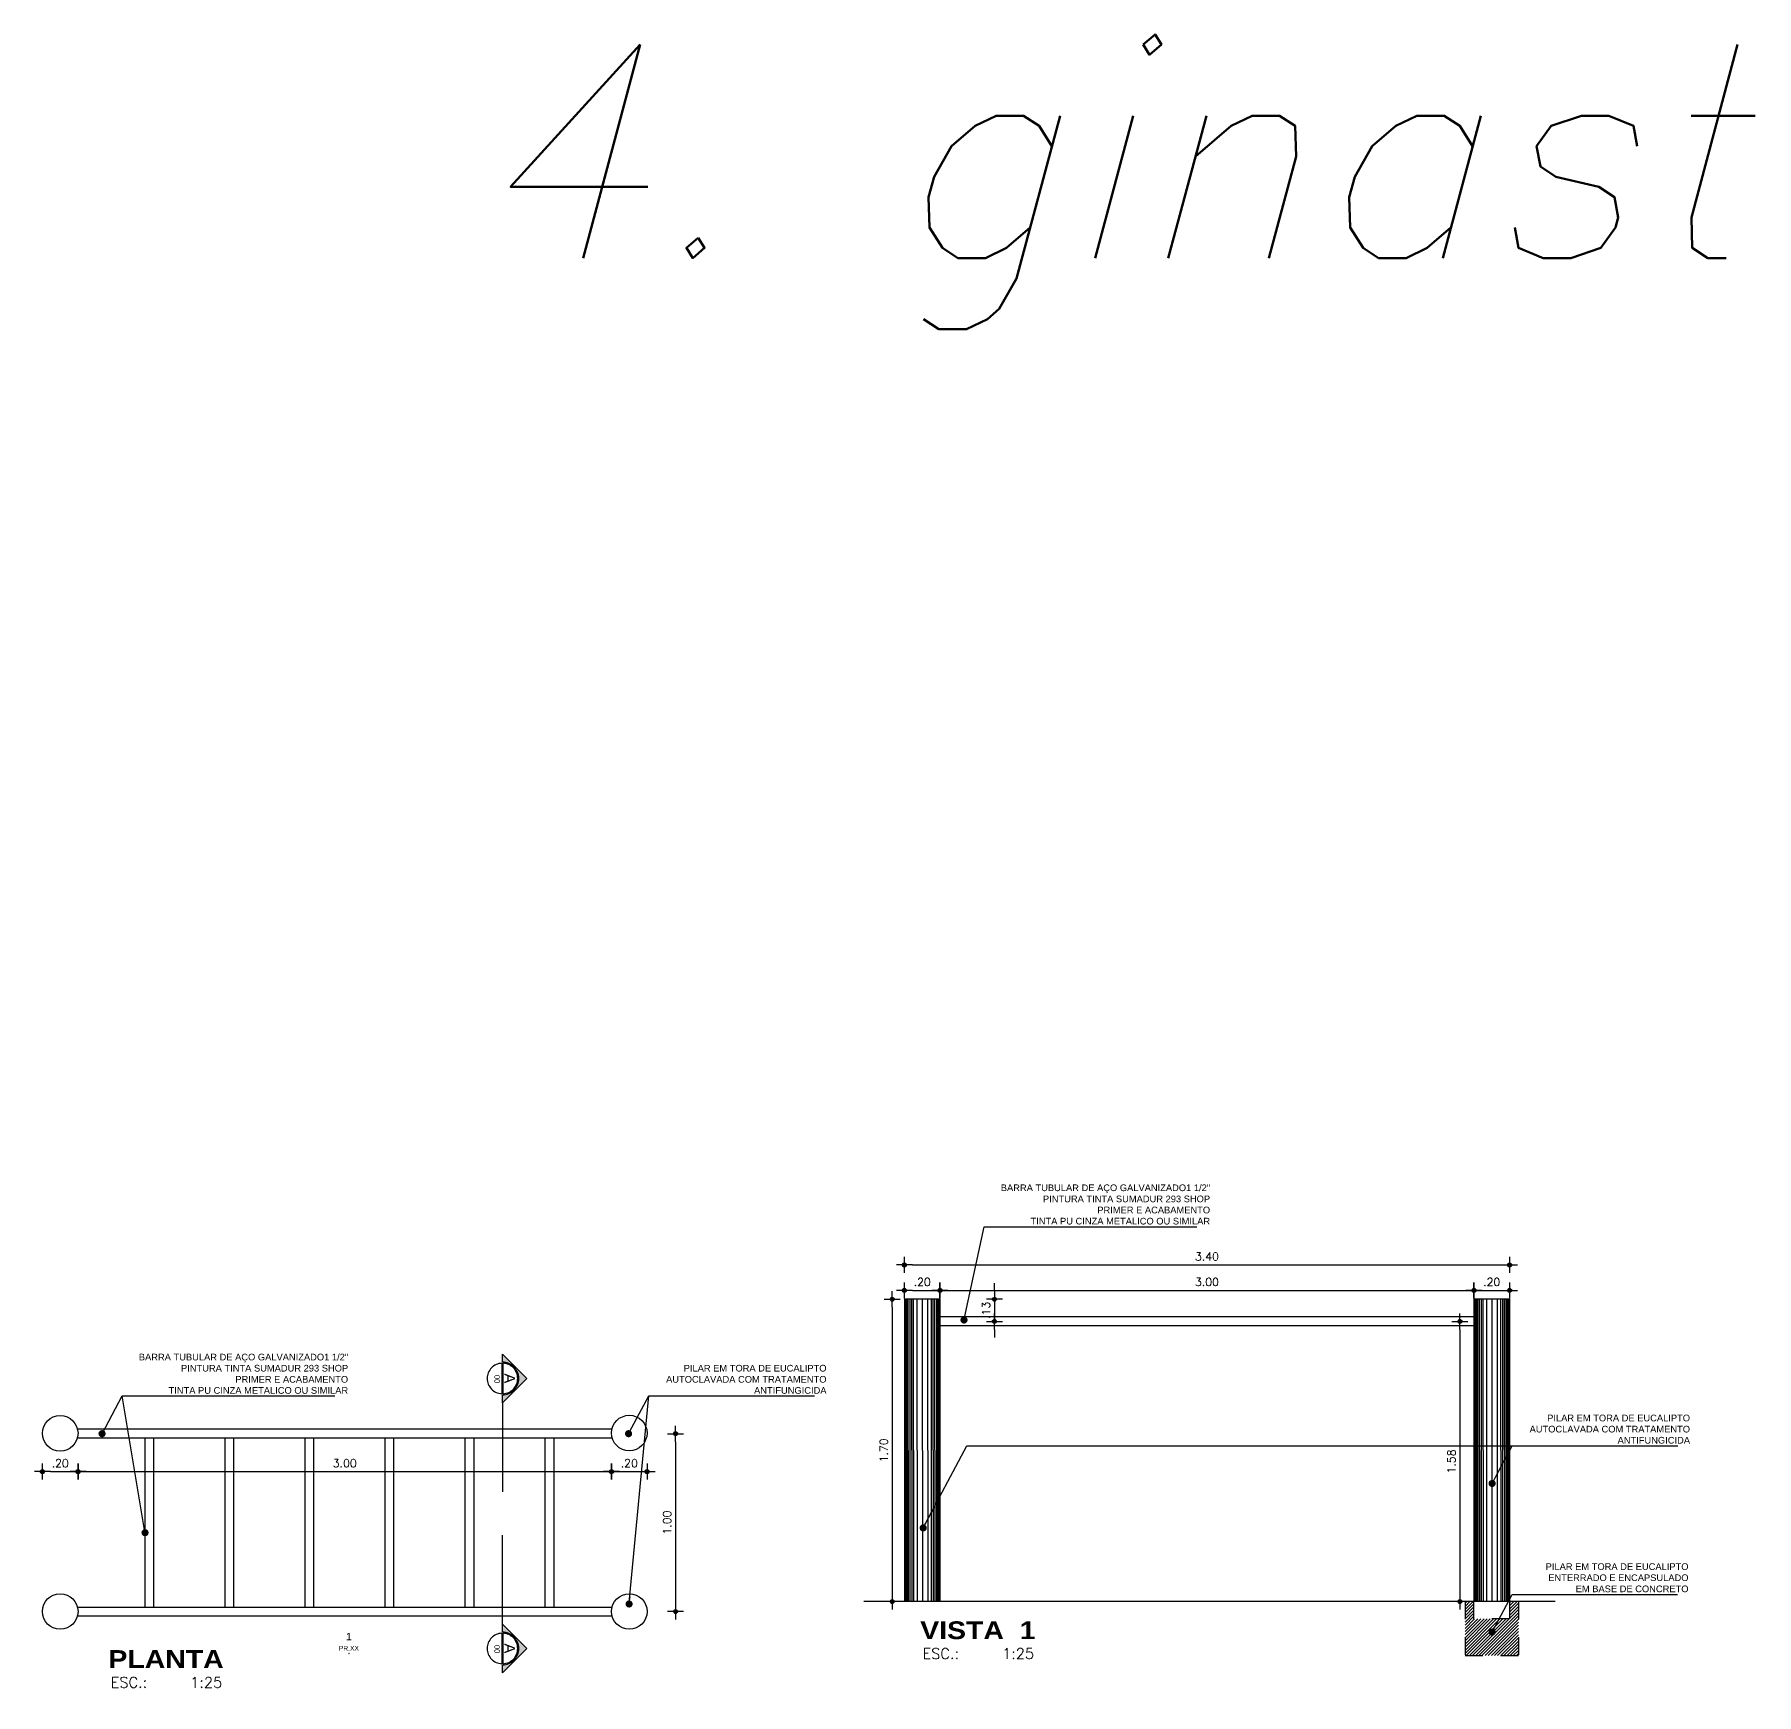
# Model space of a CAD drawing. Header units: millimetres. Extents: x 490 to 675, y -160 to -87.
# Drawn here: x 550.98 to 560.66, y -149.52 to -140.19 of the extents above; entities that cross this region are included whole.
import ezdxf
from ezdxf import colors
from ezdxf.entities.mleader import LeaderData, LeaderLine
from ezdxf.enums import TextEntityAlignment as Align
from ezdxf.math import Vec2, Vec3

# ---------------------------------------------------------------- set-up
doc = ezdxf.new("R2010")
doc.units = ezdxf.units.MM
doc.header["$LTSCALE"] = 2.5
doc.linetypes.add('DASHDOT', pattern=[1, 0.5, -0.25, 0, -0.25])
doc.linetypes.add('DASHED2', pattern=[0.375, 0.25, -0.125])
for name, color, linetype in [('AN_INDICAÇAO', 2, 'Continuous'), ('ARQ_CORTE', 3, 'Continuous'), ('ARQ_COTAS', 1, 'Continuous'), ('ARQ_ESTRUTURA', 6, 'Continuous'), ('ARQ_HAT', 8, 'Continuous'), ('ARQ_VISTA01', 7, 'Continuous'), ('ARQ_VISTA02', 2, 'Continuous'), ('COTAS', 1, 'Continuous'), ('TITULO', 2, 'Continuous')]:
    doc.layers.add(name, color=color, linetype=linetype)
doc.styles.add('ARIAL', font='arial.ttf')
doc.styles.add('ARIAL 1-025', font='arial.ttf', dxfattribs={"height": 0.05})
doc.styles.add('COTA200', font='ROMANS.SHX')
doc.styles.add('COTA25', font='romans.shx')
doc.styles.add('ROMANS', font='romans', dxfattribs={"oblique": 15})
doc.styles.add('TIT200', font='')
doc.styles.get('TIT200').set_extended_font_data('Arial Black')
doc.dimstyles.new('COTA25$0', dxfattribs={"dimtxt": 0.045, "dimasz": 0.045, "dimexe": 0.05, "dimexo": 0.95, "dimgap": 0.025, "dimtad": 1, "dimzin": 4, "dimdsep": 46, "dimtxsty": 'COTA25', "dimblk": 'bola', "dimcen": -0.1, "dimdle": 0.05, "dimse1": 1, "dimse2": 1, "dimclrd": 256, "dimclre": 3, "dimclrt": 2, "dimadec": 0, "dimazin": 0, "dimtfac": 1, "dimtix": 1, "dimtmove": 2, "dimatfit": 3, "dimldrblk": 'USERTICK', "dimfxl": 1, "dimtvp": 2.5, "dimtolj": 1, "dimtzin": 4, "dimarcsym": 0})

# ---------------------------------------------------------------- blocks, each defined once
blk = doc.blocks.new('_Dot')
at = {"color": 0, "linetype": 'ByBlock', "lineweight": -2}
blk.add_line((-0.5, 0), (-1, 0), dxfattribs=at)
at = {"color": 0, "linetype": 'ByBlock', "const_width": 0.5}
blk.add_lwpolyline([(-0.25, 0, 1), (0.25, 0, 1)], format="xyb", close=True, dxfattribs=at)
blk = doc.blocks.new('bola')
blk.add_hatch(color=0).paths.add_polyline_path([(-0.25, 0, 1), (0.25, 0, 1)])
at = {"color": 0}
for p, q in [((-1, 0), (-0.25, 0)), ((0, 1), (0, 0.25)), ((0.25, 0), (1, 0)), ((0, -0.25), (0, -1))]:
    blk.add_line(p, q, dxfattribs=at)
blk.add_circle((0, 0), 0.2499999999999995, dxfattribs=at)
blk = doc.blocks.new('*D395')
at = {"layer": 'COTAS', "lineweight": -2}
blk.add_line((551.0696210648974, -148.2673961027656), (551.1796210648973, -148.2673961027656), dxfattribs=at)
at = {"layer": 'DEFPOINTS', "color": 0}
for p in [(551.0246210648975, -148.0516861076322), (551.2246210648973, -148.0516861076322), (551.2246210648973, -148.2673961027656)]:
    blk.add_point(p, dxfattribs=at)
at = {"layer": 'COTAS', "lineweight": -2, "xscale": 0.045, "yscale": 0.045, "zscale": 0.045, "rotation": 180}
blk.add_blockref('bola', (551.0246210648975, -148.2673961027656), dxfattribs=at)
at = {"layer": 'COTAS', "lineweight": -2, "xscale": 0.045, "yscale": 0.045, "zscale": 0.045}
blk.add_blockref('bola', (551.2246210648973, -148.2673961027656), dxfattribs=at)
at = {"layer": 'COTAS', "color": 2, "insert": (551.1246210648974, -148.2198961027656), "char_height": 0.045, "attachment_point": 5, "style": 'COTA25'}
blk.add_mtext('\\A1;.20', dxfattribs=at)
blk = doc.blocks.new('USERTICK')
at = {"color": 0}
for p, q in [((-1, 0), (1, 0)), ((0, 1), (0, -1))]:
    blk.add_line(p, q, dxfattribs=at)
blk.add_circle((0, 0), 0.2499999999999995, dxfattribs=at)
blk = doc.blocks.new('*D396')
at = {"layer": 'COTAS', "lineweight": -2}
blk.add_line((551.2696210648975, -148.2673961027656), (554.1796322156305, -148.2673961027656), dxfattribs=at)
at = {"layer": 'DEFPOINTS', "color": 0}
for p in [(551.2246210648975, -148.0516861076322), (554.2246322156304, -148.0503877488516), (554.2246322156304, -148.2673961027656)]:
    blk.add_point(p, dxfattribs=at)
at = {"layer": 'COTAS', "lineweight": -2, "xscale": 0.045, "yscale": 0.045, "zscale": 0.045, "rotation": 180}
blk.add_blockref('bola', (551.2246210648975, -148.2673961027656), dxfattribs=at)
at = {"layer": 'COTAS', "lineweight": -2, "xscale": 0.045, "yscale": 0.045, "zscale": 0.045}
blk.add_blockref('bola', (554.2246322156304, -148.2673961027656), dxfattribs=at)
at = {"layer": 'COTAS', "color": 2, "insert": (552.724626640264, -148.2198961027656), "char_height": 0.045, "attachment_point": 5, "style": 'COTA25'}
blk.add_mtext('\\A1;3.00', dxfattribs=at)
blk = doc.blocks.new('*D397')
at = {"layer": 'COTAS', "lineweight": -2}
blk.add_line((554.2696322156302, -148.2673961027656), (554.3796322156301, -148.2673961027656), dxfattribs=at)
at = {"layer": 'DEFPOINTS', "color": 0}
for p in [(554.2246322156302, -148.0503877488516), (554.42463221563, -148.0503877488516), (554.42463221563, -148.2673961027656)]:
    blk.add_point(p, dxfattribs=at)
at = {"layer": 'COTAS', "lineweight": -2, "xscale": 0.045, "yscale": 0.045, "zscale": 0.045, "rotation": 180}
blk.add_blockref('bola', (554.2246322156302, -148.2673961027656), dxfattribs=at)
at = {"layer": 'COTAS', "lineweight": -2, "xscale": 0.045, "yscale": 0.045, "zscale": 0.045}
blk.add_blockref('bola', (554.42463221563, -148.2673961027656), dxfattribs=at)
at = {"layer": 'COTAS', "color": 2, "insert": (554.3246322156301, -148.2198961027656), "char_height": 0.045, "attachment_point": 5, "style": 'COTA25'}
blk.add_mtext('\\A1;.20', dxfattribs=at)
blk = doc.blocks.new('IND_VISTAS')
for points in [[(0.002323256779618532, 0.002280406046565986), (0.003605985180456628, 0), (-0.003605985180456628, 0), (-0.002323256779618532, 0.002280406046565986)], [(0, 0.006410640321291794), (-0.002097882705584198, 0.002681071066717777), (0.002097882705584198, 0.002681071066717777)]]:
    blk.add_lwpolyline(points, close=True)
at = {"style": 'ARIAL'}
for tag, height, p in [('PRANCHA', 0.001079999999994062, (-2.037814829236595e-05, 0.0006317047789252683)), ('VISTA', 0.001655999999990896, (-2.037814829236595e-05, 0.002978366156639822))]:
    blk.add_attdef(tag, text='', height=height, dxfattribs=at).set_placement(p, align=Align.CENTER)
blk = doc.blocks.new('*D398')
at = {"layer": 'COTAS', "lineweight": -2}
blk.add_line((554.5847935322059, -148.0988564502752), (554.5847935322059, -149.0088564502752), dxfattribs=at)
at = {"layer": 'DEFPOINTS', "color": 0}
for p in [(554.3208999949153, -148.0538564502752), (554.3246543961956, -149.0538564502752), (554.5847935322059, -149.0538564502752)]:
    blk.add_point(p, dxfattribs=at)
at = {"layer": 'COTAS', "lineweight": -2, "xscale": 0.045, "yscale": 0.045, "zscale": 0.045}
for p, rotation in [((554.5847935322059, -148.0538564502752), 90), ((554.5847935322059, -149.0538564502752), 270)]:
    blk.add_blockref('bola', p, dxfattribs=dict(at, rotation=rotation))
at = {"layer": 'COTAS', "color": 2, "insert": (554.5372935322059, -148.5538564502751), "char_height": 0.045, "attachment_point": 5, "rotation": 90, "style": 'COTA25'}
blk.add_mtext('\\A1;1.00', dxfattribs=at)
blk = doc.blocks.new('*U382')
at = {"linetype": 'ByBlock'}
h = blk.add_hatch(color=256, dxfattribs=at)
edge = h.paths.add_edge_path()
edge.add_line((-0.005471912553730363, 2.273736754432321e-13), (0, 0.005471912553730363))
edge.add_line((0, 0.005471912553730363), (0.005471912553730363, 2.273736754432321e-13))
edge.add_line((0.005471912553730363, 0), (0.003672000000278786, 0))
edge.add_ellipse((0, 0), major_axis=(-0.00259649610051529, -0.00259649610051529), ratio=0.9999999999996414, start_angle=134.999999999862, end_angle=314.999999999862)
edge.add_line((-0.003671999999824038, 2.273736754432321e-13), (-0.005471912553275615, 2.273736754432321e-13))
for p, q in [((0, 0.005471912553730363), (-0.005471912553730363, 0)), ((0.005471912553730363, 0), (0, 0.005471912553730363)), ((-0.003671999999824038, 2.273736754432321e-13), (-0.005471912553730363, 2.273736754432321e-13)), ((-0.003429644726111292, 0.0001203179454023484), (0.003429644726111292, 0.0001203179454023484)), ((0.005471912553730363, 0), (0.003671999999824038, 0)), ((-0.003429644717471092, -0.0001203181968776335), (0.003429644717471092, -0.0001203181966502598))]:
    blk.add_line(p, q, dxfattribs=at)
at = {"color": 3, "linetype": 'DASHDOT', "ltscale": 0.1}
blk.add_line((-0.005471912553730363, 2.273736754432321e-13), (-0.02547191255371217, 2.273736754432321e-13), dxfattribs=at)
at = {"linetype": 'ByBlock'}
for radius, start, end in [(0.003671999999996781, 0, 180), (0.00343175455928388, 2.009212327113974, 177.990787672886), (0.00343175455928388, 182.0092165273169, 357.9907834726831)]:
    blk.add_arc((0, 0), radius, start, end, dxfattribs=at)
at = {"style": 'ARIAL'}
for tag, height, p in [('VISTA', 0.002399999999997896, (-2.037814829236595e-05, 0.0004176130353243934)), ('PRANCHA', 0.001224999999998926, (0.0001432124558959913, -0.001806645475880941))]:
    blk.add_attdef(tag, text='', height=height, dxfattribs=at).set_placement(p, align=Align.CENTER)
blk = doc.blocks.new('*U383')
at = {"linetype": 'ByBlock'}
h = blk.add_hatch(color=256, dxfattribs=at)
edge = h.paths.add_edge_path()
edge.add_line((-0.005471912553730363, 2.273736754432321e-13), (0, 0.005471912553730363))
edge.add_line((0, 0.005471912553730363), (0.005471912553730363, 2.273736754432321e-13))
edge.add_line((0.005471912553730363, 0), (0.003672000000278786, 0))
edge.add_ellipse((0, 0), major_axis=(-0.00259649610051529, -0.00259649610051529), ratio=0.9999999999996414, start_angle=134.999999999862, end_angle=314.999999999862)
edge.add_line((-0.003671999999824038, 2.273736754432321e-13), (-0.005471912553275615, 2.273736754432321e-13))
for p, q in [((0, 0.005471912553730363), (-0.005471912553730363, 0)), ((0.005471912553730363, 0), (0, 0.005471912553730363)), ((-0.003671999999824038, 2.273736754432321e-13), (-0.005471912553730363, 2.273736754432321e-13)), ((-0.003429644726111292, 0.0001203179454023484), (0.003429644726111292, 0.0001203179454023484)), ((0.005471912553730363, 0), (0.003671999999824038, 0)), ((-0.003429644717471092, -0.0001203181968776335), (0.003429644717471092, -0.0001203181966502598))]:
    blk.add_line(p, q, dxfattribs=at)
at = {"color": 3, "linetype": 'DASHDOT', "ltscale": 0.1}
blk.add_line((0.005471912553730363, 2.273736754432321e-13), (0.02547191255371217, 2.273736754432321e-13), dxfattribs=at)
at = {"linetype": 'ByBlock'}
for radius, start, end in [(0.003671999999996781, 0, 180), (0.00343175455928388, 2.009212327113974, 177.990787672886), (0.00343175455928388, 182.0092165273169, 357.9907834726831)]:
    blk.add_arc((0, 0), radius, start, end, dxfattribs=at)
at = {"style": 'ARIAL'}
for tag, height, p in [('VISTA', 0.002399999999997896, (-2.037814829236595e-05, 0.0004176130353243934)), ('PRANCHA', 0.001224999999998926, (0.0001432124558959913, -0.001806645475880941))]:
    blk.add_attdef(tag, text='', height=height, dxfattribs=at).set_placement(p, align=Align.CENTER)
blk = doc.blocks.new('*D399')
at = {"layer": 'COTAS', "lineweight": -2}
blk.add_line((555.9168532030903, -147.2483315998278), (556.0268532030902, -147.2483315998278), dxfattribs=at)
at = {"layer": 'DEFPOINTS', "color": 0}
for p in [(556.0718532030902, -147.2483315998278), (555.8718532030904, -147.2976291137947), (556.0718532030902, -147.2976286643613)]:
    blk.add_point(p, dxfattribs=at)
at = {"layer": 'COTAS', "lineweight": -2, "xscale": 0.045, "yscale": 0.045, "zscale": 0.045, "rotation": 180}
blk.add_blockref('bola', (555.8718532030904, -147.2483315998278), dxfattribs=at)
at = {"layer": 'COTAS', "lineweight": -2, "xscale": 0.045, "yscale": 0.045, "zscale": 0.045}
blk.add_blockref('bola', (556.0718532030902, -147.2483315998278), dxfattribs=at)
at = {"layer": 'COTAS', "color": 2, "insert": (555.9718532030903, -147.2008315998278), "char_height": 0.045, "attachment_point": 5, "style": 'COTA25'}
blk.add_mtext('\\A1;.20', dxfattribs=at)
blk = doc.blocks.new('*D400')
at = {"layer": 'COTAS', "lineweight": -2}
blk.add_line((556.1168532030902, -147.2483315998278), (559.0296427705109, -147.2483315998278), dxfattribs=at)
at = {"layer": 'DEFPOINTS', "color": 0}
for p in [(559.0746427705109, -147.2483315998278), (556.0718532030902, -147.2976286643613), (559.0746427705109, -147.2976241637556)]:
    blk.add_point(p, dxfattribs=at)
at = {"layer": 'COTAS', "lineweight": -2, "xscale": 0.045, "yscale": 0.045, "zscale": 0.045, "rotation": 180}
blk.add_blockref('bola', (556.0718532030902, -147.2483315998278), dxfattribs=at)
at = {"layer": 'COTAS', "lineweight": -2, "xscale": 0.045, "yscale": 0.045, "zscale": 0.045}
blk.add_blockref('bola', (559.0746427705109, -147.2483315998278), dxfattribs=at)
at = {"layer": 'COTAS', "color": 2, "insert": (557.5732479868005, -147.2008315998278), "char_height": 0.045, "attachment_point": 5, "style": 'COTA25'}
blk.add_mtext('\\A1;3.00', dxfattribs=at)
blk = doc.blocks.new('*D401')
at = {"layer": 'COTAS', "lineweight": -2}
blk.add_line((559.1196427705117, -147.2483315998278), (559.2296427705121, -147.2483315998278), dxfattribs=at)
at = {"layer": 'DEFPOINTS', "color": 0}
for p in [(559.2746427705121, -147.2483315998278), (559.0746427705118, -147.2976241637556), (559.2746427705121, -147.2976237143218)]:
    blk.add_point(p, dxfattribs=at)
at = {"layer": 'COTAS', "lineweight": -2, "xscale": 0.045, "yscale": 0.045, "zscale": 0.045, "rotation": 180}
blk.add_blockref('bola', (559.0746427705118, -147.2483315998278), dxfattribs=at)
at = {"layer": 'COTAS', "lineweight": -2, "xscale": 0.045, "yscale": 0.045, "zscale": 0.045}
blk.add_blockref('bola', (559.2746427705121, -147.2483315998278), dxfattribs=at)
at = {"layer": 'COTAS', "color": 2, "insert": (559.1746427705119, -147.2008315998278), "char_height": 0.045, "attachment_point": 5, "style": 'COTA25'}
blk.add_mtext('\\A1;.20', dxfattribs=at)
blk = doc.blocks.new('*D402')
at = {"layer": 'COTAS', "lineweight": -2}
blk.add_line((555.9168532030903, -147.1052181907936), (559.2296427705112, -147.1052181907936), dxfattribs=at)
at = {"layer": 'DEFPOINTS', "color": 0}
for p in [(559.2746427705112, -147.1052181907936), (555.8718532030904, -147.2976291137947), (559.2746427705112, -147.297623714322)]:
    blk.add_point(p, dxfattribs=at)
at = {"layer": 'COTAS', "lineweight": -2, "xscale": 0.045, "yscale": 0.045, "zscale": 0.045, "rotation": 180}
blk.add_blockref('bola', (555.8718532030904, -147.1052181907936), dxfattribs=at)
at = {"layer": 'COTAS', "lineweight": -2, "xscale": 0.045, "yscale": 0.045, "zscale": 0.045}
blk.add_blockref('bola', (559.2746427705112, -147.1052181907936), dxfattribs=at)
at = {"layer": 'COTAS', "color": 2, "insert": (557.5732479868008, -147.0577181907936), "char_height": 0.045, "attachment_point": 5, "style": 'COTA25'}
blk.add_mtext('\\A1;3.40', dxfattribs=at)
blk = doc.blocks.new('*D403')
at = {"layer": 'COTAS', "lineweight": -2}
blk.add_line((558.9956845549365, -147.4676241637581), (558.9956845549365, -148.9526241637511), dxfattribs=at)
at = {"layer": 'DEFPOINTS', "color": 0}
for p in [(559.074643051407, -147.4226241637581), (558.9956845549365, -148.9976241637511), (559.0746465906979, -148.9976241637511)]:
    blk.add_point(p, dxfattribs=at)
at = {"layer": 'COTAS', "lineweight": -2, "xscale": 0.045, "yscale": 0.045, "zscale": 0.045}
for p, rotation in [((558.9956845549365, -147.4226241637581), 90), ((558.9956845549365, -148.9976241637511), 270)]:
    blk.add_blockref('bola', p, dxfattribs=dict(at, rotation=rotation))
at = {"layer": 'COTAS', "color": 2, "insert": (558.9481845549365, -148.2101241637545), "char_height": 0.045, "attachment_point": 5, "rotation": 90, "style": 'COTA25'}
blk.add_mtext('\\A1;1.58', dxfattribs=at)
blk = doc.blocks.new('*D404')
at = {"layer": 'COTAS', "lineweight": -2}
blk.add_line((555.8030878949024, -147.3426291137947), (555.8030878949024, -148.9526291137906), dxfattribs=at)
at = {"layer": 'DEFPOINTS', "color": 0}
for p in [(555.8718532030904, -147.2976291137947), (555.8030878949024, -148.9976291137906), (555.8718570232769, -148.9976291137906)]:
    blk.add_point(p, dxfattribs=at)
at = {"layer": 'COTAS', "lineweight": -2, "xscale": 0.045, "yscale": 0.045, "zscale": 0.045}
for p, rotation in [((555.8030878949024, -147.2976291137947), 90), ((555.8030878949024, -148.9976291137906), 270)]:
    blk.add_blockref('bola', p, dxfattribs=dict(at, rotation=rotation))
at = {"layer": 'COTAS', "color": 2, "insert": (555.7555878949024, -148.1476291137926), "char_height": 0.045, "attachment_point": 5, "rotation": 90, "style": 'COTA25'}
blk.add_mtext('\\A1;1.70', dxfattribs=at)
blk = doc.blocks.new('*D384')
at = {"layer": 'COTAS', "lineweight": -2}
for p, q in [((556.378267981576, -147.2526286643613), (556.378267981576, -147.2076286643613)), ((556.378267981576, -147.2976286643613), (556.378267981576, -147.422628664361)), ((556.378267981576, -147.467628664361), (556.378267981576, -147.512628664361))]:
    blk.add_line(p, q, dxfattribs=at)
at = {"layer": 'DEFPOINTS', "color": 0}
for p in [(556.0718532030902, -147.2976286643613), (556.0718534839858, -147.422628664361), (556.378267981576, -147.422628664361)]:
    blk.add_point(p, dxfattribs=at)
at = {"layer": 'COTAS', "lineweight": -2, "xscale": 0.045, "yscale": 0.045, "zscale": 0.045}
for p, rotation in [((556.378267981576, -147.2976286643613), 270), ((556.378267981576, -147.422628664361), 90)]:
    blk.add_blockref('bola', p, dxfattribs=dict(at, rotation=rotation))
at = {"layer": 'COTAS', "color": 2, "insert": (556.330767981576, -147.3601286643611), "char_height": 0.045, "attachment_point": 5, "rotation": 90, "style": 'COTA25'}
blk.add_mtext('\\A1;.13', dxfattribs=at)

msp = doc.modelspace()

# ---------------------------------------------------------------- hatches: boundary and pattern name
at = {"layer": 'ARQ_HAT'}
h = msp.add_hatch(dxfattribs=at)
h.set_pattern_fill('ANSI31', color=256, scale=0.1, angle=0.0001287532756889873, style=0)
h.set_pattern_definition([(45.00012875327568, (-1631.849888320883, 1269.790711353467), (-0.008838854627161325, 0.00883881490245773), [])])
h.paths.add_polyline_path([(559.3246465907047, -148.9976268082175), (559.2746465906972, -148.9976237143175), (559.2746468093802, -149.0949388292924), (559.0746468093813, -149.0949392787244), (559.0746465906979, -148.9976241637511), (559.0246465906977, -148.9976242761094), (559.0246472720361, -149.3008231852413), (559.3246472733832, -149.3014219098219)])

# ---------------------------------------------------------------- linework, layer by layer
at = {"layer": 'AN_INDICAÇAO'}
msp.add_line((556.2237035839327, -148.1219738689423), (559.2897599051774, -148.1219738689423), dxfattribs=at)
for points in [[(551.6006927887462, -148.6054639631078), (551.4728183416202, -147.8418887976148)], [(554.3246543961956, -149.003856450275), (554.4339281985195, -147.8418887976148)], [(555.9773666738832, -148.5839422531315), (556.2237035839327, -148.1219738689423)]]:
    msp.add_lwpolyline(points, dxfattribs=at)
at = {"layer": 'ARQ_CORTE', "linetype": 'DASHED2', "ltscale": 0.05}
for p, q in [((559.0246465906974, -148.9976241276267), (559.0246472720358, -149.3008230367585)), ((559.0746468093811, -149.0949391302419), (559.0746465906976, -148.9976240152684)), ((559.3246465907044, -148.9976266597349), (559.3246472733816, -149.3014211637984)), ((559.27464680938, -149.0949386808096), (559.0746468093811, -149.0949391302419)), ((559.0246472720358, -149.3008230367585), (559.3243482032448, -149.3014211644703))]:
    msp.add_line(p, q, dxfattribs=at)
at = {"layer": 'ARQ_CORTE', "linetype": 'DASHED2', "ltscale": 0.03}
msp.add_line((559.274646590697, -148.9976235658345), (559.27464680938, -149.0949386808096), dxfattribs=at)
at = {"layer": 'ARQ_COTAS'}
for p, q in [((551.5996218965525, -148.076685322152), (551.5996535649082, -149.0288606072545)), ((551.649621896578, -148.076685247205), (551.6496535649336, -149.0288605323111)), ((552.0496218965301, -148.0766846476613), (552.0496535648857, -149.0288599327638)), ((552.0996218965555, -148.0766845727143), (552.0996535649111, -149.0288598578204)), ((552.4996218965301, -148.0766846476613), (552.4996535648858, -149.0288599327638)), ((552.5496218965555, -148.0766845727143), (552.5496535649112, -149.0288598578204)), ((552.9496218965302, -148.0766846476613), (552.9496535648858, -149.0288599327638)), ((552.9996218965556, -148.0766845727143), (552.9996535649112, -149.0288598578204)), ((553.3996218965527, -148.076685322152), (553.3996535649084, -149.0288606072545)), ((553.4496218965782, -148.076685247205), (553.4496535649338, -149.0288605323111)), ((553.8496218965753, -148.0766859966427), (553.8496535649309, -149.0288612817452)), ((553.8996218966007, -148.0766859216957), (553.8996535649563, -149.0288612068018))]:
    msp.add_line(p, q, dxfattribs=at)
at = {"layer": 'ARQ_ESTRUTURA'}
msp.add_line((559.5314985127385, -148.9976231371278), (555.6442516078065, -148.9976296252584), dxfattribs=at)
at = {"layer": 'ARQ_HAT'}
for p, q in [((555.8768532171358, -147.2976805490554), (555.8777776589756, -148.9976805469825)), ((555.881853216397, -147.2976778301092), (555.8827776582367, -148.9976778280362)), ((555.8868532156577, -147.2976751111629), (555.8877776574974, -148.9976751090902)), ((555.8918532149188, -147.2976723922169), (555.8927776567585, -148.997672390144)), ((555.9018532134402, -147.2976669543245), (555.9027776552799, -148.9976669522515)), ((555.9118532119616, -147.297661516432), (555.9127776538018, -148.9976615143593)), ((555.9218532104834, -147.2976560785397), (555.9227776523231, -148.9976560764668)), ((555.9418532075262, -147.297645202755), (555.9427776493659, -148.9976452006821)), ((555.9718532030907, -147.2976288890779), (555.9727776449305, -148.9976288870052)), ((556.0018531986553, -147.2976125754009), (556.0027776404951, -148.997612573328)), ((556.0218531956976, -147.2976016996162), (556.0227776375374, -148.9976016975433)), ((556.031853194219, -147.2975962617237), (556.0327776360588, -148.997596259651)), ((556.0418531927409, -147.2975908238315), (556.0427776345806, -148.9975908217586)), ((556.0518531912622, -147.297585385939), (556.052777633102, -148.9975853838663)), ((556.0568531905229, -147.297582666993), (556.0577776323631, -148.9975826649201)), ((556.0618531897841, -147.2975799480468), (556.0627776316238, -148.9975799459739)), ((556.0668531890452, -147.2975772291005), (556.067777630885, -148.9975772270278)), ((559.0796427845563, -147.2976755990163), (559.0805671984205, -148.9976241504466)), ((559.0846427838175, -147.2976728800701), (559.0855671991536, -148.9976241392109)), ((559.0896427830781, -147.2976701611239), (559.0905671998872, -148.9976241279748)), ((559.0946427823393, -147.2976674421776), (559.0955672006204, -148.9976241167389)), ((559.1046427808607, -147.2976620042854), (559.1055672020872, -148.9976240942673)), ((559.114642779382, -147.2976565663929), (559.1155672035535, -148.9976240717955)), ((559.1246427779039, -147.2976511285007), (559.1255672050198, -148.9976240493237)), ((559.1446427749466, -147.297640252716), (559.145567207952, -148.9976240043801)), ((559.1746427705112, -147.2976239390388), (559.1755672123514, -148.9976239369654)), ((559.2046427660754, -147.2976076253618), (559.20556721675, -148.9976238695503)), ((559.2246427631181, -147.2975967495771), (559.2255672196826, -148.9976238246069)), ((559.2346427616395, -147.2975913116847), (559.2355672211489, -148.9976238021353)), ((559.2446427601614, -147.2975858737924), (559.2455672226148, -148.9976237796635)), ((559.2546427586827, -147.2975804359), (559.2555672240811, -148.997623757192)), ((559.2596427579434, -147.297577716954), (559.2605672248152, -148.9976237459561)), ((559.2646427572046, -147.2975749980077), (559.2655672255484, -148.9976237347202)), ((559.2696427564657, -147.2975722790615), (559.2705672262815, -148.9976237234843))]:
    msp.add_line(p, q, dxfattribs=at)
at = {"layer": 'ARQ_VISTA01'}
for p, q in [((559.0746429952279, -147.3976241637583), (556.0718534278063, -147.3976286643612)), ((559.0746431075864, -147.447624163758), (556.0718535401649, -147.4476286643609))]:
    msp.add_line(p, q, dxfattribs=at)
at = {"layer": 'ARQ_VISTA02'}
for p, q in [((556.0718532030902, -147.2976286643613), (555.8718532030904, -147.2976291137947)), ((555.8718532030904, -147.2976291137947), (555.8718570232769, -148.9976291137906)), ((556.0718532030897, -147.2976286643615), (556.0718570232763, -148.9976286643568)), ((559.2746427705112, -147.2976237143218), (559.0746427705118, -147.2976241637556)), ((559.0746427705109, -147.2976241637556), (559.0746465906979, -148.9976241637511)), ((559.2746427705112, -147.297623714322), (559.2746465906972, -148.9976237143173)), ((551.2228297829748, -148.0266858869404), (554.2261474700741, -148.0266813851477)), ((551.2228298953333, -148.0766858869406), (554.2261475824326, -148.0766813851479)), ((551.2246543400216, -149.0288611693291), (554.2276849554497, -149.0288566681816)), ((551.2246544523802, -149.0788611693293), (554.2276850678082, -149.0788566681818))]:
    msp.add_line(p, q, dxfattribs=at)
for centre in [(551.1246210648975, -148.0516861076322), (554.3246322156302, -148.0503877488516), (551.1246543962008, -149.053861394046), (554.3246543961956, -149.0538564502752)]:
    msp.add_circle(centre, 0.1, dxfattribs=at)

# ---------------------------------------------------------------- block references
at = {"layer": 'AN_INDICAÇAO', "linetype": 'DASHDOT', "ltscale": 0.09, "xscale": 25, "yscale": 25, "zscale": 25, "rotation": 270}
for name, p in [('*U383', (553.6113930139553, -147.743452255982)), ('*U382', (553.6113930139553, -149.26162989304))]:
    msp.add_blockref(name, p, dxfattribs=at).add_auto_attribs({'VISTA': 'A', 'PRANCHA': '00'})
at = {"layer": 'AN_INDICAÇAO'}
for p, xscale, yscale, zscale, rotation in [((555.9773666738832, -148.5839422531315), 0.04000000000000122, 0.04000000000000122, 0.04000000000000122, 241.9319770203185), ((551.601534565874, -148.6104904568623), 0.03999999999996839, 0.03999999999996839, 0.03999999999996839, 279.5069915354927), ((554.323601343557, -149.0114613109223), 0.03999999999991134, 0.03999999999991134, 0.03999999999991134, 262.1163289227055)]:
    msp.add_blockref('_Dot', p, dxfattribs=dict(at, xscale=xscale, yscale=yscale, zscale=zscale, rotation=rotation))
at = {"layer": 'AN_INDICAÇAO', "linetype": 'DASHDOT', "ltscale": 0.09}
ref = msp.add_blockref('IND_VISTAS', (552.7484785498615, -149.2897047384958), dxfattribs=dict(at, xscale=0.125, yscale=0.125, zscale=0.125))
ref.add_attrib('VISTA', '1', dxfattribs={"layer": '0', "height": 0.04140000000000735, "style": 'ARIAL'}).set_placement((552.7479690961519, -149.2152455845809), align=Align.CENTER)
ref.add_attrib('PRANCHA', 'PR.XX', dxfattribs={"layer": '0', "height": 0.02700000000000479, "style": 'ARIAL'}).set_placement((552.7479690961519, -149.2739121190233), align=Align.CENTER)

# ---------------------------------------------------------------- texts
at = {"layer": 'ARQ_COTAS', "color": 4, "insert": (562.9102109176767, -141.8434222538381), "char_height": 1.2, "attachment_point": 9, "style": 'ROMANS'}
msp.add_mtext('4. ginastica', dxfattribs=at)
at = {"layer": 'TITULO'}
for s, height, style, p in [('VISTA  1', 0.1, 'TIT200', (556.2850211147558, -149.1591113734888)), ('PLANTA', 0.1, 'TIT200', (551.7196185830402, -149.3210019351571)), ('ESC.:     1:25', 0.06, 'COTA200', (556.2873119625655, -149.2903222232054)), ('ESC.:     1:25', 0.06, 'COTA200', (551.7219094308499, -149.4522127848737))]:
    msp.add_text(s, height=height, dxfattribs=dict(at, style=style)).set_placement(p, align=Align.MIDDLE_CENTER)

# ---------------------------------------------------------------- dimensions: what is measured, and where the dimension line sits
at = {"layer": 'COTAS'}
for base, p1, p2, picture, middle in [((559.2746427705112, -147.1052181907936), (555.8718532030904, -147.2976291137947), (559.2746427705112, -147.297623714322), '*D402', (557.5732479868008, -147.0577181907936)), ((556.0718532030902, -147.2483315998278), (555.8718532030904, -147.2976291137947), (556.0718532030902, -147.2976286643613), '*D399', (555.9718532030903, -147.2008315998278)), ((559.0746427705109, -147.2483315998278), (556.0718532030902, -147.2976286643613), (559.0746427705109, -147.2976241637556), '*D400', (557.5732479868005, -147.2008315998278)), ((559.2746427705121, -147.2483315998278), (559.0746427705118, -147.2976241637556), (559.2746427705121, -147.2976237143218), '*D401', (559.1746427705119, -147.2008315998278)), ((551.2246210648973, -148.2673961027656), (551.0246210648975, -148.0516861076322), (551.2246210648973, -148.0516861076322), '*D395', (551.1246210648974, -148.2198961027656)), ((554.2246322156304, -148.2673961027656), (551.2246210648975, -148.0516861076322), (554.2246322156304, -148.0503877488516), '*D396', (552.724626640264, -148.2198961027656)), ((554.42463221563, -148.2673961027656), (554.2246322156302, -148.0503877488516), (554.42463221563, -148.0503877488516), '*D397', (554.3246322156301, -148.2198961027656))]:
    dim = msp.add_linear_dim(base=base, p1=p1, p2=p2, dimstyle='COTA25$0', override={"dimclrt": 2}, dxfattribs=at)
    dim.commit()
    dim.dimension.update_dxf_attribs({"geometry": picture, "text_midpoint": middle})
for base, p1, p2, picture, middle in [((555.8030878949024, -148.9976291137906), (555.8718532030904, -147.2976291137947), (555.8718570232769, -148.9976291137906), '*D404', (555.7555878949024, -148.1476291137926)), ((556.378267981576, -147.422628664361), (556.0718532030902, -147.2976286643613), (556.0718534839858, -147.422628664361), '*D384', (556.330767981576, -147.3601286643611)), ((558.9956845549365, -148.9976241637511), (559.074643051407, -147.4226241637581), (559.0746465906979, -148.9976241637511), '*D403', (558.9481845549365, -148.2101241637545)), ((554.5847935322059, -149.0538564502752), (554.3208999949153, -148.0538564502752), (554.3246543961956, -149.0538564502752), '*D398', (554.5372935322059, -148.5538564502751))]:
    dim = msp.add_linear_dim(base=base, p1=p1, p2=p2, angle=90, dimstyle='COTA25$0', override={"dimclrt": 2}, dxfattribs=at)
    dim.commit()
    dim.dimension.update_dxf_attribs({"geometry": picture, "text_midpoint": middle})

# ---------------------------------------------------------------- leaders
at = {"layer": 'AN_INDICAÇAO'}
ml = msp.add_multileader_mtext('Standard', dxfattribs=at)
ml.set_content('BARRA TUBULAR DE AÇO GALVANIZADO1 1/2"\\PPINTURA TINTA SUMADUR 293 SHOP\\PPRIMER E ACABAMENTO  \\PTINTA PU CINZA METALICO OU SIMILAR', color=256, style='ARIAL 1-025')
ml.set_leader_properties(color=256, linetype='ByLayer', lineweight=-1)
ml.set_arrow_properties(name='DOT')
ml.build(insert=Vec2(0, 0))
ml.multileader.update_dxf_attribs({"text_left_attachment_type": 5, "text_right_attachment_type": 5, "dogleg_length": 0.1, "arrow_head_size": 0.04})
ctx = ml.context
ctx.base_point, ctx.char_height, ctx.arrow_head_size, ctx.landing_gap_size, ctx.plane_origin = Vec3(556.4200171485097, -146.8900076257602), 0.0375, 0.04, 0, Vec3(556.2069889449054, -147.4146398690969)
ctx.left_attachment, ctx.right_attachment, ctx.text_align_type = 5, 5, 2
notes = []
notes.append((ctx, [(0, (1, 1, 0), (556.3200171485097, -146.8900076257602), (1, 0), 0.1, [(0, [(556.2069889449054, -147.4146398690969)], 0, [])])]))
ctx.mtext.insert, ctx.mtext.alignment, ctx.mtext.line_spacing_style, ctx.mtext.flow_direction = Vec3(557.59098406529, -146.6525076257603), 3, 2, 5
ml = msp.add_multileader_mtext('Standard', dxfattribs=at)
ml.set_content('BARRA TUBULAR DE AÇO GALVANIZADO1 1/2"\\PPINTURA TINTA SUMADUR 293 SHOP\\PPRIMER E ACABAMENTO  \\PTINTA PU CINZA METALICO OU SIMILAR', color=256, style='ARIAL 1-025')
ml.set_leader_properties(color=256, linetype='ByLayer', lineweight=-1)
ml.set_arrow_properties(name='DOT')
ml.build(insert=Vec2(0, 0))
ml.multileader.update_dxf_attribs({"text_left_attachment_type": 5, "text_right_attachment_type": 5, "dogleg_length": 0.1, "arrow_head_size": 0.04})
ctx = ml.context
ctx.base_point, ctx.char_height, ctx.arrow_head_size, ctx.landing_gap_size, ctx.plane_origin = Vec3(551.5728183416202, -147.8418887976148), 0.0375, 0.04, 0, Vec3(551.3597901380159, -148.0538564502752)
ctx.left_attachment, ctx.right_attachment, ctx.text_align_type = 5, 5, 2
notes.append((ctx, [(0, (1, 1, 0), (551.4728183416202, -147.8418887976148), (1, 0), 0.1, [(0, [(551.3597901380159, -148.0538564502752)], 0, [])])]))
ctx.mtext.insert, ctx.mtext.alignment, ctx.mtext.line_spacing_style, ctx.mtext.flow_direction = Vec3(552.7437852584004, -147.6043887976148), 3, 2, 5
ml = msp.add_multileader_mtext('Standard', dxfattribs=at)
ml.set_content('PILAR EM TORA DE EUCALIPTO\\P\\pq*;AUTOCLAVADA COM TRATAMENTO\\PANTIFUNGICIDA', color=256, style='ARIAL 1-025')
ml.set_leader_properties(color=256, linetype='ByLayer', lineweight=-1)
ml.set_arrow_properties(name='DOT')
ml.build(insert=Vec2(0, 0))
ml.multileader.update_dxf_attribs({"text_left_attachment_type": 5, "text_right_attachment_type": 5, "dogleg_length": 0.1, "arrow_head_size": 0.04})
ctx = ml.context
ctx.base_point, ctx.char_height, ctx.arrow_head_size, ctx.landing_gap_size, ctx.plane_origin = Vec3(554.5339281985196, -147.8418887976148), 0.0375, 0.04, 0, Vec3(553.3208999949153, -148.0538564502752)
ctx.left_attachment, ctx.right_attachment, ctx.text_align_type = 5, 5, 2
notes.append((ctx, [(0, (1, 1, 0), (554.4339281985195, -147.8418887976148), (1, 0), 0.1, [(0, [(554.3208999949153, -148.0538564502752)], 0, [])])]))
ctx.mtext.insert, ctx.mtext.alignment, ctx.mtext.line_spacing_style, ctx.mtext.flow_direction = Vec3(555.4338770389014, -147.6668887976148), 3, 2, 5
ml = msp.add_multileader_mtext('Standard', dxfattribs=at)
ml.set_content('PILAR EM TORA DE EUCALIPTO\\P\\pq*;AUTOCLAVADA COM TRATAMENTO\\PANTIFUNGICIDA', color=256, style='ARIAL 1-025')
ml.set_leader_properties(color=256, linetype='ByLayer', lineweight=-1)
ml.set_arrow_properties(name='DOT')
ml.build(insert=Vec2(0, 0))
ml.multileader.update_dxf_attribs({"text_left_attachment_type": 5, "text_right_attachment_type": 5, "dogleg_length": 0.1, "arrow_head_size": 0.04})
ctx = ml.context
ctx.base_point, ctx.char_height, ctx.arrow_head_size, ctx.landing_gap_size, ctx.plane_origin = Vec3(559.3897599051775, -148.1219738689423), 0.0375, 0.04, 0, Vec3(558.1767317015732, -148.3339415216027)
ctx.left_attachment, ctx.right_attachment, ctx.text_align_type = 5, 5, 2
notes.append((ctx, [(0, (1, 1, 0), (559.2897599051774, -148.1219738689423), (1, 0), 0.1, [(0, [(559.1767317015732, -148.3339415216027)], 0, [])])]))
ctx.mtext.insert, ctx.mtext.alignment, ctx.mtext.line_spacing_style, ctx.mtext.flow_direction = Vec3(560.2897087455593, -147.9469738689424), 3, 2, 5
ml = msp.add_multileader_mtext('Standard', dxfattribs=at)
ml.set_content('PILAR EM TORA DE EUCALIPTO\\P\\pq*;ENTERRADO E ENCAPSULADO\\PEM BASE DE CONCRETO', color=256, style='ARIAL 1-025')
ml.set_leader_properties(color=256, linetype='ByLayer', lineweight=-1)
ml.set_arrow_properties(name='DOT')
ml.build(insert=Vec2(0, 0))
ml.multileader.update_dxf_attribs({"text_left_attachment_type": 5, "text_right_attachment_type": 5, "dogleg_length": 0.1, "arrow_head_size": 0.04})
ctx = ml.context
ctx.base_point, ctx.char_height, ctx.arrow_head_size, ctx.landing_gap_size, ctx.plane_origin = Vec3(559.4841892687195, -148.9575905748528), 0.0375, 0.04, 0, Vec3(558.1767317015732, -149.1695582275132)
ctx.left_attachment, ctx.right_attachment, ctx.text_align_type = 5, 5, 2
notes.append((ctx, [(0, (1, 1, 0), (559.2897599051774, -148.9575905748528), (1, 0), 0.1944293635420763, [(0, [(559.1767317015732, -149.1695582275132)], 0, [])])]))
ctx.mtext.insert, ctx.mtext.alignment, ctx.mtext.line_spacing_style, ctx.mtext.flow_direction = Vec3(560.2812305374779, -148.7825905748529), 3, 2, 5
for ctx, leaders in notes:
    for number, flags, end, landing, length, lines in leaders:
        leader = LeaderData()
        leader.index, (leader.has_last_leader_line, leader.has_dogleg_vector, leader.attachment_direction) = number, flags
        leader.last_leader_point, leader.dogleg_vector, leader.dogleg_length = Vec3(end), Vec3(landing), length
        for number, points, colour, breaks in lines:
            line = LeaderLine()
            line.index, line.vertices, line.color, line.breaks = number, Vec3.list(points), colors.encode_raw_color(colour), breaks
            leader.lines.append(line)
        ctx.leaders.append(leader)

doc.saveas('drawing.dxf')
